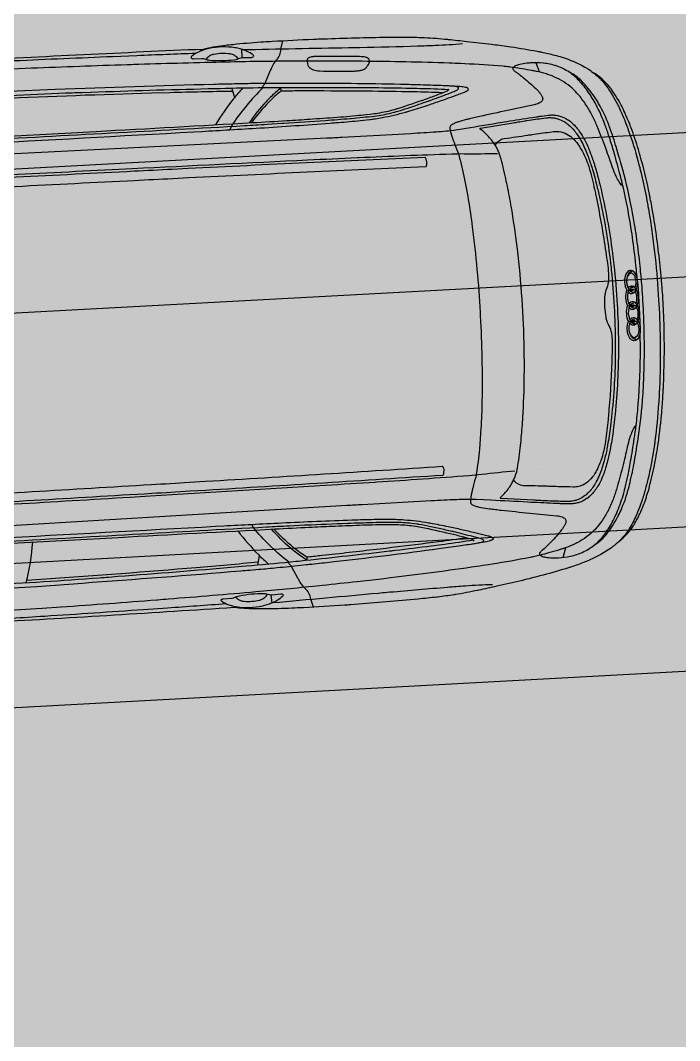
# Model space of a CAD drawing. Header units: millimetres. Extents: x 2622 to 2811, y 687 to 801.
# Drawn here: x 2667.446 to 2668.589, y 752.724 to 754.493 of the extents above; entities that cross this region are included whole.
import ezdxf

# ---------------------------------------------------------------- set-up
doc = ezdxf.new("R2010")
doc.units = ezdxf.units.MM
for name, color, linetype in [('automobile', 251, 'Continuous'), ('Quote', 252, 'Continuous'), ('Verde', 84, 'Continuous')]:
    doc.layers.add(name, color=color, linetype=linetype)
pattern_1 = [(0, (1295.01577, 297.66502), (0.0396875, 0.079375), [0, -0.079375])]

msp = doc.modelspace()

# ---------------------------------------------------------------- hatches: boundary and pattern name
at = {"layer": 'Verde'}
h = msp.add_hatch(dxfattribs=at)
h.set_pattern_fill('DOTS', color=256, scale=0.05, style=0)
h.set_pattern_definition(pattern_1)
h.paths.add_polyline_path([(2656.8528, 756.7765, -1), (2658.3051, 756.7765, -1)], flags=16)
h.paths.add_polyline_path([(2655.9701, 760.0463, -1), (2657.4224, 760.0463, -1)], flags=16)
h.paths.add_polyline_path([(2658.428, 756.4017, -1), (2659.8803, 756.4017, -1)], flags=16)
h.paths.add_polyline_path([(2658.9701, 752.7161, -1), (2658.7201, 752.7161, -1)], flags=16)
h.paths.add_polyline_path([(2656.7558, 761.5113), (2656.7758, 762.9548), (2658.6865, 763.0368), (2658.6729, 761.5342)], flags=16)
h.paths.add_polyline_path([(2648.2697, 763.5066, -1), (2649.7221, 763.5066, -1)], flags=16)
h.paths.add_polyline_path([(2661.1981, 756.1648, -1), (2662.6504, 756.1648, -1)], flags=16)
h.paths.add_polyline_path([(2645.2156, 762.8484, -1), (2646.6679, 762.8484, -1)], flags=16)
h.paths.add_polyline_path([(2666.8084, 756.1168, -1), (2665.3561, 756.1168, -1)], flags=16)
h.paths.add_polyline_path([(2668.5196, 756.0849, -1), (2667.0672, 756.0849, -1)], flags=16)
h.paths.add_polyline_path([(2659.2398, 753.4688), (2659.7778, 753.4688), (2659.7778, 753.7977), (2659.2398, 753.7977)], flags=24)
h.paths.add_polyline_path([(2657.0631, 761.9829), (2658.3775, 761.9829), (2658.3775, 762.6104), (2657.0631, 762.6104)], flags=8)
h.paths.add_polyline_path([(2645.1457, 760.0838), (2648.8816, 760.0838), (2648.8816, 760.5092), (2645.1457, 760.5092)], flags=24)
edge = h.paths.add_edge_path()
edge.add_arc((2655.3389, 763.2175), 0.7262, 0, 360)
edge = h.paths.add_edge_path()
edge.add_line((2652.9411, 759.9926), (2652.9411, 760.439))
edge.add_arc((2653.6321, 760.2158), 0.7262, 162.0983, 197.9017)
edge = h.paths.add_edge_path()
edge.add_line((2652.9411, 760.9907), (2652.9411, 762.1733))
edge.add_arc((2653.3627, 761.582), 0.7262, 125.4843, 234.5157)
edge = h.paths.add_edge_path()
edge.add_line((2653.1411, 762.2736), (2653.1411, 760.8905))
edge.add_arc((2653.3627, 761.582), 0.7262, 252.2383, 264.6596)
edge.add_arc((2653.6321, 760.2158), 0.7262, 117.657, 132.5446)
edge.add_line((2653.1411, 760.7508), (2653.1411, 759.6808))
edge.add_arc((2653.6321, 760.2158), 0.7262, 227.4554, 277.631)
edge.add_arc((2654.2121, 758.9543), 0.7262, 131.7452, 281.8496)
edge.add_arc((2654.9007, 757.7576), 0.7262, 137.9906, 311.1708)
edge.add_arc((2656.0975, 757.1075), 0.7262, 171.8021, 491.1708)
edge.add_arc((2654.9007, 757.7576), 0.7262, 351.8021, 461.8496)
edge.add_arc((2654.2121, 758.9543), 0.7262, 317.9906, 457.631)
edge.add_arc((2653.6321, 760.2158), 0.7262, 311.7452, 444.6596)
edge.add_arc((2653.3627, 761.582), 0.7262, 297.657, 467.7617)
h.paths.add_polyline_path([(2670.3991, 753.604), (2670.385, 753.3544), (2652.9411, 754.3402), (2652.9411, 754.5906)])
h.paths.add_polyline_path([(2655.3668, 755.7315), (2655.3668, 755.2512), (2654.9012, 755.2512), (2654.9012, 755.7315)])
h.paths.add_polyline_path([(2650.4411, 753.9961), (2650.4411, 756.6348), (2644.8148, 756.6348), (2645.1166, 751.0645), (2652.4095, 751.9524), (2654.0325, 752.2116), (2659.2011, 752.0885), (2663.2887, 752.4233), (2665.8401, 752.3935), (2670.441, 752.3673), (2670.4275, 752.8508), (2670.4774, 752.8521), (2670.4895, 754.6835), (2670.402, 754.6829), (2670.3824, 757.4302), (2666.929, 757.5151), (2661.3707, 757.601), (2661.3788, 758.7837), (2660.6997, 758.7884), (2660.7401, 764.7082), (2667.2279, 764.6639), (2667.1897, 759.0731), (2670.359, 759.0241), (2670.3592, 761.3795), (2670.4467, 761.3795), (2670.4366, 761.9587), (2670.3491, 761.9606), (2670.4287, 765.6196), (2669.6201, 765.5823), (2669.6184, 765.5404), (2669.4186, 765.5484), (2669.4196, 765.5731), (2660.4661, 765.147), (2657.3695, 765.0085), (2650.7649, 764.7194), (2644.3913, 764.4501), (2644.4761, 762.8848), (2653.0161, 762.8848), (2653.0161, 762.4598), (2653.1411, 762.4598), (2653.1411, 757.0598), (2653.0161, 757.0598), (2653.0161, 756.6348), (2652.9411, 756.6348), (2652.9411, 753.9961)])
h.paths.add_polyline_path([(2669.9501, 754.6583), (2669.9501, 754.178), (2669.4846, 754.178), (2669.4846, 754.6583)])
h.paths.add_polyline_path([(2669.4846, 754.1848), (2669.4846, 754.4352), (2652.9411, 755.3702), (2652.9411, 755.1198)])
h.paths.add_polyline_path([(2669.9501, 754.4089), (2669.9501, 754.178), (2669.6047, 754.178), (2670.4008, 754.133), (2670.4149, 754.3826)])
h = msp.add_hatch(dxfattribs=at)
h.set_pattern_fill('DOTS', color=256, scale=0.05, style=0)
h.set_pattern_definition(pattern_1)
h.paths.add_polyline_path([(2652.9411, 754.5906), (2652.9411, 754.3402), (2662.3729, 753.8072, -0.562006), (2662.4752, 753.8014), (2669.9123, 753.3811), (2669.92, 753.631)])
h.paths.add_polyline_path([(2662.534, 753.6573), (2662.9602, 753.6573), (2662.9602, 753.887), (2662.534, 753.887)], flags=25)
h.paths.add_polyline_path([(2651.5435, 755.985), (2650.4411, 755.9202), (2650.4411, 753.9961), (2652.9411, 753.9961), (2652.9411, 756.0669), (2652.9407, 756.0669), (2652.9411, 756.0877), (2652.9411, 756.6348), (2650.4411, 756.6348), (2650.4411, 755.9954), (2651.5391, 756.0598)])
h.paths.add_polyline_path([(2669.9368, 754.178), (2669.6047, 754.178), (2669.9363, 754.1593)])
h.paths.add_polyline_path([(2669.4846, 754.1848), (2669.4846, 754.4352), (2652.9411, 755.3702), (2652.9411, 755.1198)])

# ---------------------------------------------------------------- linework, layer by layer
at = {"layer": 'automobile'}
for p, q in [((2667.8289, 754.4433), (2667.8293, 754.4288)), ((2668.3392, 754.42), (2668.3459, 754.4037)), ((2667.8119, 754.3755), (2667.8167, 754.3595)), ((2668.497, 754.0257), (2668.5136, 754.0267)), ((2668.4985, 753.9985), (2668.5151, 753.9994)), ((2668.5, 753.9712), (2668.5166, 753.9721)), ((2668.3865, 753.5619), (2668.3913, 753.5789)), ((2667.8574, 753.5484), (2667.8604, 753.5648)), ((2667.8818, 753.4828), (2667.8805, 753.4973))]:
    msp.add_line(p, q, dxfattribs=at)
for points in [[(2667.3434, 754.3664, 0.000048), (2667.2664, 754.362)], [(2667.3471, 754.4235, -0.003251), (2667.763, 754.4438, -0.027772), (2667.7971, 754.4499), (2667.8009, 754.4504, -0.004315), (2667.8142, 754.4519, -0.009891), (2667.8623, 754.456), (2667.8673, 754.4563, -0.002219), (2667.8825, 754.4573, -0.002775), (2667.9533, 754.4609, -0.002199), (2667.9646, 754.4613), (2667.9709, 754.4615, -0.005597), (2668.0818, 754.4643, -0.005916), (2668.1142, 754.4644), (2668.1157, 754.4644, -0.006543), (2668.1436, 754.4638, -0.003153), (2668.1463, 754.4636, -0.01382), (2668.186, 754.4606), (2668.1874, 754.4605, -0.000418), (2668.2196, 754.4571, -0.004713), (2668.2626, 754.4521), (2668.265, 754.4518, -0.006057), (2668.2958, 754.4476, -0.00802), (2668.3417, 754.44, -0.004631), (2668.348, 754.4388), (2668.3489, 754.4386, -0.015164), (2668.3718, 754.4332, -0.009436), (2668.3843, 754.4297), (2668.3851, 754.4294, -0.054922), (2668.4243, 754.4125, -0.014098), (2668.4295, 754.4094), (2668.4306, 754.4086, -0.050609), (2668.4503, 754.3929, -0.009861), (2668.4519, 754.3913), (2668.452, 754.3912, -0.034524), (2668.4618, 754.3792), (2668.464, 754.3762, -0.018392), (2668.4718, 754.3643, -0.019621), (2668.4806, 754.3483), (2668.4814, 754.3468, -0.006747), (2668.4844, 754.3405, -0.014368), (2668.4933, 754.3201), (2668.4937, 754.319, -0.009669), (2668.5002, 754.3019, -0.020937), (2668.5162, 754.2503), (2668.5181, 754.2432, -0.004527), (2668.5198, 754.2364, -0.015476), (2668.5333, 754.173), (2668.5337, 754.1706, -0.004664), (2668.5364, 754.1548, -0.02629), (2668.5522, 754.0089), (2668.553, 753.9939, -0.02629), (2668.5534, 753.8472, -0.004664), (2668.5524, 753.8313), (2668.5522, 753.8288, -0.015476), (2668.5458, 753.7642, -0.004527), (2668.5448, 753.7573), (2668.5437, 753.7501, -0.020937), (2668.5335, 753.697, -0.009669), (2668.5289, 753.6793), (2668.5286, 753.6782, -0.014368), (2668.522, 753.6569, -0.006747), (2668.5197, 753.6504), (2668.5191, 753.6487, -0.019621), (2668.5121, 753.6319, -0.018392), (2668.5056, 753.6192), (2668.5038, 753.616, -0.034524), (2668.4954, 753.603), (2668.4953, 753.6029, -0.009861), (2668.4939, 753.6011, -0.050609), (2668.4761, 753.5833), (2668.475, 753.5825, -0.014098), (2668.4702, 753.5788, -0.054922), (2668.4331, 753.5577), (2668.4323, 753.5573, -0.009436), (2668.4203, 753.5524, -0.015164), (2668.3981, 753.5446), (2668.3972, 753.5443, -0.004631), (2668.3911, 753.5424, -0.00802), (2668.3463, 753.5298, -0.006057), (2668.3161, 753.5222), (2668.3138, 753.5216, -0.004713), (2668.2716, 753.512, -0.000418), (2668.24, 753.5051), (2668.2386, 753.5048, -0.01382), (2668.1994, 753.4974, -0.003153), (2668.1968, 753.497, -0.006543), (2668.1691, 753.4933), (2668.1677, 753.4932, -0.005916), (2668.1354, 753.4897, -0.005597), (2668.0249, 753.4803), (2668.0187, 753.4798, -0.002199), (2668.0074, 753.479, -0.002775), (2667.9366, 753.4748, -0.002219), (2667.9214, 753.4741), (2667.9164, 753.4738, -0.009891), (2667.868, 753.4726, -0.004315), (2667.8547, 753.4727), (2667.8508, 753.4727, -0.027772), (2667.8163, 753.4751, -0.003251), (2667.4007, 753.4496, -0.41412)], [(2667.768, 754.4258, -0.128656), (2667.7727, 754.4315, -0.074928), (2667.778, 754.4342), (2667.7786, 754.4344, -0.033595), (2667.7811, 754.435, -0.082493), (2667.8084, 754.4358, -0.091508), (2667.8166, 754.4331), (2667.8171, 754.4328, -0.165945), (2667.8225, 754.4268), (2667.8263, 754.4281, -0.077034), (2667.8308, 754.4289), (2667.8462, 754.4293, 0.052715), (2667.8476, 754.4295, 0.220499), (2667.8499, 754.4312, 0.264829), (2667.8498, 754.4325, 0.098627), (2667.8484, 754.434, 0.085251), (2667.8284, 754.4435), (2667.8264, 754.444, 0.026826), (2667.8174, 754.446, 0.094576), (2667.7728, 754.4448, 0.040749), (2667.7594, 754.4408), (2667.7584, 754.4404, 0.050939), (2667.7475, 754.4347), (2667.7458, 754.4336, 0.027989), (2667.7443, 754.4325, 0.041607), (2667.7419, 754.4301, 0.423561), (2667.7421, 754.428, 0.14772), (2667.7445, 754.427, 0.02926), (2667.7456, 754.4269), (2667.76, 754.4273, -0.085716), (2667.7665, 754.4263, 0.005048), (2667.768, 754.4258)], [(2667.8999, 754.4582), (2667.8967, 754.4438, 0.034737), (2667.8966, 754.4431, -0.022917), (2667.896, 754.4386, -0.094077), (2667.8921, 754.4284, -0.06124), (2667.888, 754.4232), (2667.8872, 754.4224, 0.054997), (2667.8865, 754.4215, 0.03443), (2667.8815, 754.4124, 0.011015), (2667.8788, 754.4063), (2667.8695, 754.3838, -0.110913), (2667.8688, 754.3829, 0.142732), (2667.8656, 754.3777, 0.080563), (2667.8656, 754.3773), (2667.8657, 754.3761, -0.216991), (2667.8655, 754.3758, 0.052003), (2667.8141, 754.3142), (2667.8117, 754.3097), (2667.8089, 754.3038)], [(2667.8305, 754.4428, 0.000042), (2668.0144, 754.4463, 0.000342), (2668.0292, 754.4465), (2668.0342, 754.4466, 0.002739), (2668.134, 754.4492, 0.0015), (2668.1649, 754.4502), (2668.1655, 754.4503, 0.011544), (2668.2123, 754.4531)], [(2667.7497, 754.4361, 0.001073), (2667.6476, 754.4322), (2667.6061, 754.4304, 0.001), (2667.4347, 754.4231, 0.000578), (2667.3206, 754.4178)], [(2668.3004, 754.4117, 0.00572), (2668.2906, 754.4129), (2668.29, 754.413, 0.005942), (2668.2823, 754.4138, 0.010746), (2668.2159, 754.4182), (2668.2094, 754.4185, 0.00238), (2668.189, 754.4193, 0.006696), (2668.0382, 754.4225), (2668.0223, 754.4227, 0.002066), (2667.9798, 754.4228, 0.001572), (2667.9193, 754.4227), (2667.9088, 754.4226, 0.004097), (2667.8034, 754.4211, 0.002102), (2667.6511, 754.417, 0.000074), (2667.6329, 754.4164), (2667.6308, 754.4163, 0.002407), (2667.4647, 754.4103), (2667.4316, 754.409, 0.003667), (2667.3563, 754.4053, 0.001059), (2667.2498, 754.3992, 0.001674), (2667.1495, 754.3928), (2667.0589, 754.3868, 0.00038), (2666.9382, 754.3786)], [(2667.768, 754.4258, 0.005298), (2667.7696, 754.4253, 0.048516), (2667.7741, 754.4245, 0.050735), (2667.8165, 754.4253, 0.052924), (2667.8214, 754.4264), (2667.8225, 754.4268)], [(2668.515, 754.0465, 0.001298), (2668.5144, 754.0532, 0.003431), (2668.5129, 754.0684), (2668.5121, 754.0754, 0.020488), (2668.498, 754.1699, 0.00204), (2668.497, 754.1753), (2668.4967, 754.1764, 0.009275), (2668.4892, 754.2108), (2668.4889, 754.2122, 0.007046), (2668.4859, 754.2239, 0.002725), (2668.4752, 754.2629), (2668.4751, 754.2632, 0.001505), (2668.4748, 754.2644, 0.008192), (2668.4669, 754.2905, 0.001656), (2668.4665, 754.2916), (2668.4663, 754.2921, 0.008095), (2668.4597, 754.3112, 0.007354), (2668.457, 754.3183), (2668.4559, 754.3209, 0.030423), (2668.442, 754.3504, 0.01667), (2668.4354, 754.3614), (2668.4345, 754.3629, 0.035876), (2668.4185, 754.3843, 0.021795), (2668.4109, 754.3925), (2668.4096, 754.3936, 0.074994), (2668.3892, 754.4083), (2668.3874, 754.4092, 0.035709), (2668.3761, 754.414, 0.029135), (2668.3636, 754.4175, 0.026033), (2668.3526, 754.4192), (2668.3518, 754.4193, 0.041987), (2668.3315, 754.4198, 0.018718), (2668.3235, 754.4191), (2668.3203, 754.4186, 0.040597), (2668.3088, 754.4161, 0.01295), (2668.3063, 754.4153), (2668.3057, 754.4151, 0.11979), (2668.2998, 754.4111, 0.331449), (2668.2995, 754.4086, 0.082404), (2668.3013, 754.4064), (2668.3018, 754.406, 0.026981), (2668.304, 754.4043, -0.023975), (2668.32, 754.3922), (2668.3243, 754.3886, -0.030767), (2668.3436, 754.3704, -0.019734), (2668.3469, 754.3666), (2668.347, 754.3665, -0.039796), (2668.3499, 754.3621, -0.063017), (2668.3508, 754.3599), (2668.3509, 754.3598, -0.0971), (2668.3511, 754.3565, -0.135787), (2668.35, 754.3539, -0.116859), (2668.3452, 754.35), (2668.3447, 754.3498, -0.058275), (2668.3362, 754.347), (2668.2901, 754.3372, 0.002349), (2668.242, 754.3268, 0.002068), (2668.2369, 754.3257), (2668.2342, 754.325, 0.002799), (2668.2244, 754.3227, 0.000534), (2668.219, 754.3214), (2668.2186, 754.3213, 0.020842), (2668.2039, 754.3171), (2668.2031, 754.3168, 0.020438), (2668.1998, 754.3156, 0.026127), (2668.1942, 754.3128, 0.067791), (2668.1921, 754.3113), (2668.192, 754.3112, 0.098148), (2668.1908, 754.3093), (2668.1907, 754.3092, 0.091195), (2668.1903, 754.3074, 0.083028), (2668.1913, 754.2998, 0.00084), (2668.1916, 754.2988), (2668.1917, 754.2985, 0.014729), (2668.197, 754.2831), (2668.197, 754.2831, 0.001051), (2668.199, 754.2778, 0.007643), (2668.2058, 754.2606, -0.289318), (2668.2056, 754.2597, -0.018378), (2668.2156, 754.2177, -0.004855), (2668.2201, 754.194), (2668.2211, 754.1886, -0.012512), (2668.2284, 754.141), (2668.2291, 754.1352, -0.018148), (2668.2427, 753.9876), (2668.243, 753.9812, -0.018148), (2668.2458, 753.833), (2668.2457, 753.8271, -0.012512), (2668.2436, 753.779), (2668.2432, 753.7736, -0.004855), (2668.2414, 753.7495, -0.018378), (2668.236, 753.7066, -0.289318), (2668.2363, 753.7057, 0.007643), (2668.2314, 753.6879, 0.001051), (2668.23, 753.6825), (2668.23, 753.6825, 0.014729), (2668.2265, 753.6665), (2668.2265, 753.6663, 0.00084), (2668.2263, 753.6652, 0.083028), (2668.2261, 753.6575, 0.091195), (2668.2267, 753.6558), (2668.2267, 753.6557, 0.098148), (2668.2282, 753.654), (2668.2283, 753.6539, 0.067791), (2668.2305, 753.6526, 0.026127), (2668.2364, 753.6505, 0.020438), (2668.2398, 753.6496), (2668.2406, 753.6494, 0.020842), (2668.2557, 753.6468), (2668.2561, 753.6468, 0.000534), (2668.2616, 753.6461, 0.002799), (2668.2716, 753.6448), (2668.2743, 753.6445, 0.002068), (2668.2796, 753.6439, 0.002349), (2668.3286, 753.6389), (2668.3755, 753.6342, -0.058275), (2668.3842, 753.6323), (2668.3847, 753.6322, -0.116859), (2668.3899, 753.6288, -0.135787), (2668.3913, 753.6264, -0.0971), (2668.3914, 753.6231), (2668.3914, 753.623, -0.063017), (2668.3907, 753.6207, -0.039796), (2668.3883, 753.616), (2668.3882, 753.6159, -0.019734), (2668.3853, 753.6117, -0.030767), (2668.3681, 753.5915), (2668.3643, 753.5875, -0.023975), (2668.3497, 753.5737, 0.026981), (2668.3477, 753.5718), (2668.3472, 753.5713, 0.082404), (2668.3457, 753.569, 0.331449), (2668.3462, 753.5665, 0.11979), (2668.3526, 753.5632), (2668.3532, 753.5631, 0.01295), (2668.3558, 753.5625, 0.040597), (2668.3675, 753.5613), (2668.3707, 753.5612, 0.018718), (2668.3787, 753.5613, 0.041987), (2668.3989, 753.564), (2668.3997, 753.5642, 0.026033), (2668.4104, 753.5672, 0.029135), (2668.4224, 753.572, 0.035709), (2668.4331, 753.578), (2668.4348, 753.5791, 0.074994), (2668.4535, 753.5959), (2668.4546, 753.5972, 0.021795), (2668.4614, 753.6062, 0.035876), (2668.4749, 753.6292), (2668.4756, 753.6308, 0.01667), (2668.481, 753.6425, 0.030423), (2668.4916, 753.6733), (2668.4923, 753.676, 0.007354), (2668.4942, 753.6833, 0.008095), (2668.4987, 753.703), (2668.4989, 753.7036, 0.001656), (2668.4991, 753.7047, 0.008192), (2668.5041, 753.7315, 0.001505), (2668.5043, 753.7327), (2668.5044, 753.733, 0.002725), (2668.5107, 753.773, 0.007046), (2668.5124, 753.785), (2668.5126, 753.7864, 0.009275), (2668.5163, 753.8213), (2668.5164, 753.8225, 0.00204), (2668.5168, 753.828, 0.020488), (2668.5205, 753.9235), (2668.5205, 753.9305, 0.003431), (2668.5203, 753.9458, 0.001298), (2668.5202, 753.9525)], [(2668.4901, 754.2072, -0.084069), (2668.4883, 754.2076, -0.14527), (2668.4873, 754.2084), (2668.4855, 754.211, -0.021629), (2668.4798, 754.2204, -0.035823), (2668.4751, 754.2304, -0.009697), (2668.4697, 754.2457, 0.006523), (2668.4637, 754.2625), (2668.4621, 754.2669, 0.008213), (2668.4479, 754.304), (2668.4451, 754.3109, 0.02379), (2668.4366, 754.3295, 0.011647), (2668.4311, 754.3393, 0.019105), (2668.425, 754.349), (2668.4241, 754.3503, 0.03561), (2668.4105, 754.3674, 0.033879), (2668.3992, 754.3782), (2668.3987, 754.3786, 0.079534), (2668.3675, 754.397), (2668.3658, 754.3976, 0.017254), (2668.3575, 754.4005, 0.026835), (2668.3402, 754.405), (2668.3388, 754.4053, 0.005166), (2668.3327, 754.4064, 0.001916), (2668.3153, 754.4095, 0.008733), (2668.3004, 754.4117)], [(2667.37, 754.2857, 0.000365), (2667.8339, 754.3109, 0.002131), (2667.8733, 754.3133), (2667.8997, 754.315, 0.000136), (2667.9021, 754.3151, 0.001815), (2667.9743, 754.32, 0.002801), (2668.0174, 754.3233), (2668.019, 754.3235, 0.009465), (2668.0593, 754.3276, 0.017816), (2668.0744, 754.3299), (2668.0768, 754.3304, 0.015228), (2668.0939, 754.3343), (2668.0949, 754.3345, 0.007594), (2668.0974, 754.3352, 0.010491), (2668.1172, 754.3414), (2668.1311, 754.3461, 0.003445), (2668.1527, 754.3536), (2668.1534, 754.3538, 0.001626), (2668.1546, 754.3542, 0.003891), (2668.1872, 754.3663, 0.003028), (2668.193, 754.3685), (2668.1935, 754.3687, 0.010906), (2668.2013, 754.3719, 0.044584), (2668.2032, 754.373), (2668.2034, 754.3731, 0.039314), (2668.2041, 754.3737, 0.004902), (2668.2047, 754.3742), (2668.2048, 754.3743, 0.367391), (2668.205, 754.377, 0.163402), (2668.2041, 754.3777, 0.048531), (2668.1972, 754.3792, 0.016075), (2668.1956, 754.3793)], [(2668.4411, 753.5836, 0.057938), (2668.4595, 753.5993), (2668.4598, 753.5997, 0.022213), (2668.4623, 753.6026, 0.045964), (2668.4811, 753.632), (2668.4813, 753.6325, 0.01514), (2668.487, 753.6442, 0.042096), (2668.5003, 753.6829), (2668.5004, 753.6831, 0.00082), (2668.5014, 753.6872), (2668.5015, 753.6876, 0.016021), (2668.5093, 753.7236), (2668.5095, 753.7249, 0.003713), (2668.5124, 753.7412, 0.000017), (2668.5139, 753.7505), (2668.5146, 753.7547, 0.020155), (2668.5234, 753.8244), (2668.5241, 753.8323, 0.008817), (2668.5259, 753.8594, 0.008495), (2668.5273, 753.9023), (2668.5274, 753.9097, 0.006657), (2668.5275, 753.9326, 0.004153), (2668.5268, 753.9687, 0.006908), (2668.5258, 753.9924), (2668.525, 754.0075, 0.006908), (2668.5234, 754.0312, 0.004153), (2668.5201, 754.0671, 0.006657), (2668.5175, 754.0898), (2668.5166, 754.0972, 0.008495), (2668.5105, 754.1397, 0.008817), (2668.5057, 754.1664), (2668.5042, 754.1742, 0.020155), (2668.4878, 754.2425), (2668.4866, 754.2466, 0.000017), (2668.484, 754.2557, 0.003713), (2668.4794, 754.2716), (2668.479, 754.2728, 0.016021), (2668.4674, 754.3078), (2668.4672, 754.3082, 0.00082), (2668.4657, 754.3121), (2668.4657, 754.3123, 0.042096), (2668.4482, 754.3493, 0.01514), (2668.4413, 754.3603), (2668.441, 754.3608, 0.045964), (2668.4191, 754.388, 0.022213), (2668.4163, 754.3906), (2668.416, 754.3909, 0.057938), (2668.3959, 754.4045)], [(2668.4831, 753.5895, 0.087711), (2668.5093, 753.6184, 0.016481), (2668.5129, 753.6245), (2668.514, 753.6264, 0.008201), (2668.5177, 753.6336, 0.007574), (2668.5197, 753.6377, 0.030341), (2668.5304, 753.665, 0.000998), (2668.5314, 753.6681), (2668.5319, 753.6697, 0.011879), (2668.5366, 753.6857), (2668.5371, 753.6877, 0.002966), (2668.5383, 753.6921, 0.01771), (2668.5468, 753.7311), (2668.5472, 753.7335, 0.006348), (2668.5502, 753.7512, 0.016537), (2668.5573, 753.8099, 0.000524), (2668.5579, 753.8172), (2668.5579, 753.8176, 0.004046), (2668.559, 753.8315, 0.004569), (2668.5603, 753.853), (2668.5604, 753.8551, 0.001253), (2668.5606, 753.86, 0.016619), (2668.5618, 753.9533), (2668.5615, 753.968, 0.00604), (2668.5608, 753.9867, 0.004954), (2668.5592, 754.017, 0.00604), (2668.5577, 754.0356), (2668.5564, 754.0502, 0.016619), (2668.5451, 754.1429, 0.001253), (2668.5443, 754.1478), (2668.5439, 754.1498, 0.004569), (2668.5403, 754.1711, 0.004046), (2668.5377, 754.1847), (2668.5376, 754.1851, 0.000524), (2668.5362, 754.1923, 0.016537), (2668.5227, 754.2498, 0.006348), (2668.5178, 754.2671), (2668.5171, 754.2695, 0.01771), (2668.5044, 754.3073, 0.002966), (2668.5028, 754.3116), (2668.502, 754.3135, 0.011879), (2668.4956, 754.3289), (2668.495, 754.3304, 0.000998), (2668.4936, 754.3334, 0.030341), (2668.48, 754.3594, 0.007574), (2668.4776, 754.3632, 0.008201), (2668.473, 754.37), (2668.4718, 754.3718, 0.016481), (2668.4676, 754.3774, 0.087711), (2668.4383, 754.4033)], [(2668.188, 754.3731, 0.007155), (2668.138, 754.375), (2668.133, 754.3751, 0.001691), (2668.1141, 754.3755, 0.001679), (2668.0516, 754.3764), (2668.0479, 754.3764, 0.000772), (2668.0413, 754.3765, 0.003359), (2667.895, 754.3765, 0.000704), (2667.878, 754.3764), (2667.8682, 754.3763, 0.003771), (2667.7915, 754.375), (2667.7711, 754.3745, 0.002641), (2667.5682, 754.3685), (2667.5529, 754.368, 0.000586), (2667.5358, 754.3674, 0.003946), (2667.3423, 754.3586, 0.000498), (2667.2935, 754.356), (2667.1778, 754.3496, 0.00388), (2667.0659, 754.3426), (2666.9061, 754.3313)], [(2667.3699, 754.2895), (2667.5771, 754.3009, 0.00065), (2667.8481, 754.3162, 0.000285), (2667.9076, 754.3196, 0.002907), (2667.9474, 754.3222), (2667.9528, 754.3226, 0.001171), (2668.0005, 754.326, 0.004227), (2668.0221, 754.3279), (2668.028, 754.3284, 0.004312), (2668.0449, 754.3301), (2668.0521, 754.3309, 0.013016), (2668.0654, 754.3327, 0.026534), (2668.0943, 754.339), (2668.0945, 754.3391, 0.011449), (2668.0996, 754.3406, 0.006882), (2668.1495, 754.3575), (2668.1544, 754.3592, 0.004097), (2668.1643, 754.3628, 0.007231), (2668.1853, 754.371, 0.032051), (2668.1863, 754.3715), (2668.1863, 754.3715, 0.233157), (2668.1886, 754.3749)], [(2667.8089, 754.3038, 0.000769), (2667.8611, 754.3069, 0.003577), (2667.9824, 754.3153), (2667.9829, 754.3153, 0.000027), (2667.9927, 754.3161, 0.003552), (2668.0304, 754.3192, 0.009916), (2668.0507, 754.3215), (2668.0511, 754.3215, 0.002943), (2668.0582, 754.3225, 0.009853), (2668.0699, 754.3244), (2668.0732, 754.325, 0.025369), (2668.1136, 754.3345), (2668.1137, 754.3346, 0.000021), (2668.1171, 754.3356, 0.008627), (2668.1471, 754.3448), (2668.1525, 754.3466, 0.003472), (2668.1638, 754.3504, 0.003627), (2668.1865, 754.3584), (2668.1896, 754.3595, 0.001375), (2668.2073, 754.3659), (2668.2141, 754.3684, 0.040638), (2668.2188, 754.3706), (2668.2194, 754.3709, 0.056658), (2668.2216, 754.3725, 0.037523), (2668.2218, 754.3727, 0.164307), (2668.2223, 754.3742, 0.247104), (2668.2216, 754.3756, 0.073089), (2668.2195, 754.3767), (2668.2195, 754.3768, 0.031398), (2668.2176, 754.3773, 0.039043), (2668.2076, 754.3786), (2668.2067, 754.3787, 0.000777), (2668.1902, 754.3796, 0.003856), (2668.1828, 754.38), (2668.1787, 754.3801, 0.001532), (2668.1656, 754.3806, 0.001333), (2668.1307, 754.3817, 0.000872), (2668.1157, 754.3821), (2668.1152, 754.3821, 0.005865), (2667.9439, 754.3842), (2667.9353, 754.3842, 0.001448), (2667.9005, 754.3841, 0.000132), (2667.8952, 754.3841), (2667.8652, 754.3839, 0.002035), (2667.8443, 754.3837, 0.002471), (2667.8127, 754.3831), (2667.7967, 754.3828, 0.001145), (2667.781, 754.3824, 0.002344), (2667.506, 754.3733), (2667.4266, 754.3703, 0.004857)], [(2667.8975, 754.3708, 0.034924), (2667.8973, 754.3758, 0.585563), (2667.897, 754.3759, 0.028076), (2667.8791, 754.3602), (2667.8771, 754.3582, 0.009489), (2667.8715, 754.3524, 0.038816), (2667.8422, 754.3158)], [(2667.8134, 754.3703, 0.003262), (2667.7049, 754.368), (2667.6726, 754.3671, 0.004355), (2667.4107, 754.3575)], [(2668.1773, 754.3678, 0.007975), (2668.1275, 754.3695, 0.00031), (2668.1084, 754.3698), (2668.1072, 754.3698, 0.002466), (2668.0257, 754.3707), (2668.0192, 754.3708, 0.002022), (2667.9242, 754.371, 0.001435), (2667.9119, 754.3709), (2667.9087, 754.3709, 0.000603), (2667.8975, 754.3708, 0.000667), (2667.8948, 754.3686, 0.017944), (2667.8844, 754.3595, 0.012257), (2667.8761, 754.3515, 0.035569), (2667.8464, 754.3161)], [(2667.2971, 754.2556), (2667.9766, 754.2895, 0.001274), (2668.0028, 754.2909), (2668.1227, 754.2975, 0.003786), (2668.1669, 754.3003, 0.002894), (2668.1837, 754.3016, 0.019731), (2668.2005, 754.3036), (2668.2257, 754.3077, 0.001137), (2668.2888, 754.3181, -0.003739), (2668.3327, 754.325), (2668.3399, 754.3261, -0.002087), (2668.3463, 754.3271, -0.003833), (2668.3607, 754.329, -0.038218), (2668.3679, 754.3294), (2668.3688, 754.3294, -0.042323), (2668.376, 754.3285, -0.000544), (2668.3773, 754.3283), (2668.3775, 754.3283, -0.077698), (2668.3912, 754.3232), (2668.392, 754.3228, -0.03891), (2668.3986, 754.3184, -0.068208), (2668.4125, 754.3041), (2668.413, 754.3034, -0.030082), (2668.4214, 754.2905, -0.03155), (2668.4308, 754.2711), (2668.4321, 754.2679, -0.006653), (2668.4342, 754.2626, -0.016083), (2668.4409, 754.2429), (2668.4411, 754.2424, -0.001372), (2668.4422, 754.2388, -0.014498), (2668.4502, 754.2091), (2668.4502, 754.209, -0.000163), (2668.4512, 754.2047, -0.026487), (2668.4721, 754.0901), (2668.4723, 754.0885, -0.004552), (2668.4746, 754.0692, -0.013599), (2668.4803, 754.0005), (2668.4806, 753.9944, -0.013599), (2668.4825, 753.9256, -0.004552), (2668.4824, 753.906), (2668.4823, 753.9045, -0.026487), (2668.4741, 753.7883, -0.000163), (2668.4736, 753.7839), (2668.4736, 753.7838, -0.014498), (2668.4689, 753.7534, -0.001372), (2668.4682, 753.7497), (2668.4681, 753.7492, -0.016083), (2668.4635, 753.7288, -0.006653), (2668.462, 753.7233), (2668.4611, 753.72, -0.03155), (2668.4539, 753.6997, -0.030082), (2668.4469, 753.6859), (2668.4465, 753.6852, -0.068208), (2668.4343, 753.6695, -0.03891), (2668.4282, 753.6644), (2668.4274, 753.6639, -0.077698), (2668.4144, 753.6574), (2668.4142, 753.6573, -0.000544), (2668.413, 753.6569, -0.042323), (2668.4058, 753.6553), (2668.405, 753.6552, -0.038218), (2668.3978, 753.6548, -0.003833), (2668.3833, 753.6551, -0.002087), (2668.3769, 753.6554), (2668.3696, 753.6557, -0.003739), (2668.3251, 753.6578, 0.001137), (2668.2613, 753.6612), (2668.2358, 753.6624, 0.019731), (2668.2189, 753.6626, 0.002894), (2668.202, 753.6621, 0.003786), (2668.1578, 753.66), (2668.0379, 753.6534, 0.001274), (2668.0117, 753.6519), (2667.3325, 753.611, 0.013131)], [(2666.8039, 754.3117, -0.000419), (2666.8042, 754.3117, -0.145444), (2666.8078, 754.3119, 0.011938), (2666.8324, 754.3062), (2666.838, 754.305, 0.007872), (2666.8486, 754.303, 0.01001), (2666.8674, 754.3001), (2666.8752, 754.2991, 0.000409), (2666.8787, 754.2986, 0.003875), (2666.9249, 754.2929, 0.001146), (2666.9307, 754.2923), (2666.9356, 754.2917, 0.009465), (2667.0743, 754.279), (2667.0756, 754.2789, 0.000477), (2667.0937, 754.2776, 0.018781), (2667.2063, 754.2739), (2667.2072, 754.2739, 0.004479), (2667.2456, 754.2744, 0.008146), (2667.3631, 754.279, 0.000207), (2667.7463, 754.3002), (2667.7603, 754.301, 0.000716), (2667.8089, 754.3038, 0.000716)], [(2668.2688, 754.2769, -0.164737), (2668.2795, 754.2873, -0.080937), (2668.2841, 754.2887, 0.00654), (2668.3256, 754.2944, -0.002099), (2668.3328, 754.2955, -0.002236), (2668.3635, 754.2998), (2668.3699, 754.3006, -0.02064), (2668.3724, 754.3008, -0.058523), (2668.3825, 754.3002), (2668.383, 754.3001, -0.03337), (2668.3869, 754.2991, -0.088002), (2668.3989, 754.2926), (2668.3992, 754.2924, -0.060604), (2668.4101, 754.2814, -0.033684), (2668.417, 754.2712), (2668.418, 754.2696, -0.021277), (2668.423, 754.2599, -0.021999), (2668.4292, 754.2452, -0.021171), (2668.4326, 754.2348), (2668.4333, 754.2322, -0.014854), (2668.4421, 754.1959), (2668.4425, 754.194, -0.002627), (2668.4443, 754.1852, -0.013606), (2668.4605, 754.0919, -0.00094), (2668.4634, 754.0717), (2668.4639, 754.0681, -0.026222), (2668.4655, 754.0496, -0.030347), (2668.4653, 754.0431), (2668.4653, 754.0421, -0.06689), (2668.4625, 754.0296), (2668.4613, 754.0264, 0.029858), (2668.4597, 754.0213), (2668.4597, 754.0211, 0.043778), (2668.4586, 754.0137, 0.056827), (2668.4605, 753.9789, 0.043778), (2668.4624, 753.9717), (2668.4625, 753.9715, 0.029858), (2668.4646, 753.9666), (2668.4661, 753.9635, -0.06689), (2668.4702, 753.9514), (2668.4704, 753.9504, -0.030347), (2668.4713, 753.944, -0.026222), (2668.4717, 753.9254), (2668.4716, 753.9218, -0.00094), (2668.471, 753.9014, -0.013606), (2668.4651, 753.8069, -0.002627), (2668.4643, 753.7979), (2668.4641, 753.796, -0.014854), (2668.4593, 753.7589), (2668.4589, 753.7563, -0.021171), (2668.4567, 753.7456, -0.021999), (2668.4522, 753.7303, -0.021277), (2668.4482, 753.7201), (2668.4474, 753.7184, -0.033684), (2668.4417, 753.7075, -0.060604), (2668.432, 753.6954), (2668.4318, 753.6951, -0.088002), (2668.4205, 753.6874, -0.03337), (2668.4168, 753.686), (2668.4163, 753.6858, -0.058523), (2668.4063, 753.6841, -0.02064), (2668.4038, 753.684), (2668.3974, 753.6842, -0.002236), (2668.3664, 753.685, -0.002099), (2668.3592, 753.6853, 0.00654), (2668.3173, 753.6864, -0.080937), (2668.3125, 753.6873, -0.164737), (2668.3007, 753.6965)], [(2668.2727, 754.2622, -0.008696), (2668.2149, 754.2617, 0.010619), (2668.193, 754.2614, 0.002667), (2668.0321, 754.255), (2668.0298, 754.2549, 0.000719), (2667.9436, 754.2509, 0.000472), (2667.6394, 754.2359), (2667.6045, 754.2342, 0.000602), (2667.2033, 754.2137, -0.00582), (2667.1434, 754.2112), (2667.1426, 754.2112, -0.007479), (2667.0897, 754.2105)], [(2668.5159, 754.0364, -0.006291), (2668.518, 754.0041), (2668.5185, 753.995, -0.006291), (2668.5199, 753.9627, -0.006291)], [(2668.513, 753.7901, 0.084069), (2668.5113, 753.7895, 0.14527), (2668.5104, 753.7886), (2668.5089, 753.7858, 0.021629), (2668.5043, 753.7758, 0.035823), (2668.5007, 753.7654, 0.009697), (2668.497, 753.7496, -0.006523), (2668.4929, 753.7322), (2668.4918, 753.7276, -0.008213), (2668.4817, 753.6892), (2668.4797, 753.682, -0.02379), (2668.4732, 753.6626, -0.011647), (2668.4689, 753.6522, -0.019105), (2668.4639, 753.6419), (2668.4632, 753.6406, -0.03561), (2668.4515, 753.6221, -0.033879), (2668.4414, 753.6101), (2668.441, 753.6097, -0.079534), (2668.412, 753.588), (2668.4104, 753.5872, -0.017254), (2668.4024, 753.5833, -0.026835), (2668.3857, 753.577), (2668.3844, 753.5766, -0.005166), (2668.3785, 753.5748, -0.001916), (2668.3615, 753.5698, -0.008733), (2668.3469, 753.5659)], [(2668.303, 753.7115, 0.008696), (2668.2454, 753.7057, -0.010619), (2668.2237, 753.7036, -0.002667), (2668.0631, 753.6923), (2668.0608, 753.6922, -0.000719), (2667.9746, 753.6867, -0.000472), (2667.6706, 753.6681), (2667.6358, 753.666, -0.000602), (2667.2347, 753.6424, 0.00582), (2667.175, 753.6383), (2667.1741, 753.6382, 0.007479), (2667.1214, 753.6331)], [(2667.4084, 753.5891, -0.000365), (2667.8722, 753.6149, -0.002131), (2667.9116, 753.6169), (2667.9381, 753.6182, -0.000136), (2667.9404, 753.6183, -0.001815), (2668.0127, 753.6213, -0.002801), (2668.0559, 753.6227), (2668.0575, 753.6228, -0.009465), (2668.0981, 753.6231, -0.017816), (2668.1133, 753.6224), (2668.1158, 753.6222, -0.015228), (2668.1331, 753.6203), (2668.1342, 753.6201, -0.007594), (2668.1367, 753.6197, -0.010491), (2668.1572, 753.6157), (2668.1715, 753.6126, -0.003445), (2668.1938, 753.6075), (2668.1945, 753.6074, -0.001626), (2668.1957, 753.6071, -0.003891), (2668.2295, 753.5987, -0.003028), (2668.2355, 753.5971), (2668.236, 753.597, -0.010906), (2668.2441, 753.5946, -0.044584), (2668.2461, 753.5938), (2668.2463, 753.5937, -0.039314), (2668.2471, 753.5932, -0.004902), (2668.2477, 753.5927), (2668.2478, 753.5926, -0.367391), (2668.2483, 753.59, -0.163402), (2668.2475, 753.5892, -0.048531), (2668.2408, 753.587, -0.016075), (2668.2392, 753.5866)], [(2667.8466, 753.6193, -0.000769), (2667.8988, 753.6219, -0.003577), (2668.0203, 753.6269), (2668.0208, 753.6269, -0.000027), (2668.0306, 753.6273, -0.003552), (2668.0685, 753.6283, -0.009916), (2668.0889, 753.6283), (2668.0892, 753.6283, -0.002943), (2668.0964, 753.6281, -0.009853), (2668.1082, 753.6275), (2668.1116, 753.6272, -0.025369), (2668.1528, 753.6222), (2668.1529, 753.6222, -0.000021), (2668.1564, 753.6215, -0.008627), (2668.1872, 753.6156), (2668.1928, 753.6144, -0.003472), (2668.2044, 753.6119, -0.003627), (2668.2279, 753.6065), (2668.2311, 753.6057, -0.001375), (2668.2494, 753.6012), (2668.2564, 753.5995, -0.040638), (2668.2613, 753.5979), (2668.2619, 753.5976, -0.056658), (2668.2643, 753.5962, -0.037523), (2668.2645, 753.5961, -0.164307), (2668.2652, 753.5947, -0.247104), (2668.2647, 753.5932, -0.073089), (2668.2627, 753.5918), (2668.2626, 753.5918, -0.031398), (2668.2609, 753.5911, -0.039043), (2668.2511, 753.5886), (2668.2502, 753.5885, -0.000777), (2668.2339, 753.5858, -0.003856), (2668.2266, 753.5846), (2668.2225, 753.584, -0.001532), (2668.2095, 753.5821, -0.001333), (2668.1749, 753.5772, -0.000872), (2668.1601, 753.5752), (2668.1596, 753.5751, -0.005865), (2667.9895, 753.5542), (2667.981, 753.5532, -0.001448), (2667.9464, 753.5495, -0.000132), (2667.9411, 753.5489), (2667.9114, 753.5458, -0.002035), (2667.8905, 753.5437, -0.002471), (2667.859, 753.5408), (2667.8431, 753.5395, -0.001145), (2667.8275, 753.5381, -0.002344), (2667.5531, 753.517), (2667.4739, 753.5112, -0.004857), (2667.3907, 753.506, -0.000048), (2667.3137, 753.5019)], [(2667.4087, 753.5853), (2667.6158, 753.5967, -0.00065), (2667.8869, 753.6113, -0.000285), (2667.9464, 753.6144, -0.002907), (2667.9863, 753.6162), (2667.9916, 753.6164, -0.001171), (2668.0394, 753.6182, -0.004227), (2668.0612, 753.6188), (2668.0671, 753.6189, -0.004312), (2668.084, 753.619), (2668.0913, 753.619, -0.013016), (2668.1047, 753.6187, -0.026534), (2668.1341, 753.6156), (2668.1344, 753.6156, -0.011449), (2668.1396, 753.6146, -0.006882), (2668.191, 753.6033), (2668.1961, 753.6021, -0.004097), (2668.2063, 753.5996, -0.007231), (2668.2281, 753.5938, -0.032051), (2668.2291, 753.5934), (2668.2291, 753.5934, -0.233157), (2668.2318, 753.5903)], [(2666.8485, 753.5012, 0.000419), (2666.8488, 753.5011, 0.145444), (2666.8524, 753.5014, -0.011938), (2666.8762, 753.5098), (2666.8817, 753.5115, -0.007872), (2666.892, 753.5147, -0.01001), (2666.9103, 753.5196), (2666.918, 753.5215, -0.000409), (2666.9214, 753.5223, -0.003875), (2666.9667, 753.5331, -0.001146), (2666.9724, 753.5344), (2666.9773, 753.5355, -0.009465), (2667.1137, 753.5633), (2667.115, 753.5636, -0.000477), (2667.1329, 753.5668, -0.018781), (2667.2444, 753.5829), (2667.2452, 753.583, -0.004479), (2667.2835, 753.5867, -0.008146), (2667.4008, 753.5951, -0.000207), (2667.7839, 753.616), (2667.798, 753.6168, -0.000716), (2667.8466, 753.6193, -0.000716)], [(2667.954, 753.4758), (2667.9492, 753.4897, -0.034737), (2667.949, 753.4904, 0.022917), (2667.9479, 753.4948, 0.094077), (2667.9429, 753.5046, 0.06124), (2667.9383, 753.5093), (2667.9374, 753.51, -0.054997), (2667.9366, 753.5108, -0.03443), (2667.9306, 753.5193, -0.011015), (2667.9273, 753.5251), (2667.9156, 753.5464, 0.110913), (2667.9148, 753.5473, -0.142732), (2667.9111, 753.5521, -0.080563), (2667.911, 753.5525), (2667.9109, 753.5536, 0.216991), (2667.9108, 753.5539, -0.052003), (2667.8529, 753.6095), (2667.85, 753.6137), (2667.8466, 753.6193)], [(2667.942, 753.5624, -0.034924), (2667.9423, 753.5575, -0.585563), (2667.942, 753.5573, -0.028076), (2667.9226, 753.571), (2667.9204, 753.5727, -0.009489), (2667.9141, 753.5779, -0.038816), (2667.881, 753.611)], [(2668.2198, 753.5961, -0.007975), (2668.1704, 753.589, -0.00031), (2668.1515, 753.5865), (2668.1503, 753.5864, -0.002466), (2668.0694, 753.5765), (2668.0629, 753.5758, -0.002022), (2667.9685, 753.5651, -0.001435), (2667.9563, 753.5638), (2667.9532, 753.5635, -0.000603), (2667.942, 753.5624, -0.000667), (2667.9391, 753.5643, -0.017944), (2667.9277, 753.5722, -0.012257), (2667.9186, 753.5793, -0.035569), (2667.8852, 753.6112)], [(2668.231, 753.592, -0.007155), (2668.1815, 753.5846), (2668.1765, 753.5839, -0.001691), (2668.1578, 753.5815, -0.001679), (2668.0958, 753.5738), (2668.0921, 753.5733, -0.000772), (2668.0855, 753.5726, -0.003359), (2667.9401, 753.5565, -0.000704), (2667.9233, 753.5547), (2667.9135, 753.5537, -0.003771), (2667.8371, 753.5466), (2667.8168, 753.5449, -0.002641), (2667.6144, 753.5286), (2667.5991, 753.5274, -0.000586), (2667.5821, 753.5261, -0.003946), (2667.3888, 753.5136, -0.000498), (2667.34, 753.5109), (2667.2243, 753.5045, -0.00388), (2667.1123, 753.4992), (2666.9522, 753.4929)], [(2668.3469, 753.5659, -0.00572), (2668.3373, 753.5636), (2668.3367, 753.5635, -0.005942), (2668.3292, 753.5619, -0.010746), (2668.2637, 753.5503), (2668.2572, 753.5493, -0.00238), (2668.237, 753.5462, -0.006696), (2668.0875, 753.5264), (2668.0717, 753.5245, -0.002066), (2668.0295, 753.5197, -0.001572), (2667.9694, 753.5133), (2667.9589, 753.5122, -0.004097), (2667.854, 753.5021, -0.002102), (2667.7021, 753.4895, -0.000074), (2667.684, 753.4881), (2667.6819, 753.4879, -0.002407), (2667.5161, 753.4756), (2667.4831, 753.4734, -0.003667), (2667.4078, 753.4687, -0.001059), (2667.3013, 753.4631, -0.001674), (2667.2009, 753.4585), (2667.1102, 753.4545, -0.00038), (2666.9893, 753.4494)], [(2667.8584, 753.5537, -0.003262), (2667.7502, 753.5441), (2667.7181, 753.5414, -0.004355), (2667.4567, 753.5222)], [(2667.8833, 753.4835, -0.000042), (2668.0665, 753.5002, -0.000342), (2668.0812, 753.5016), (2668.0862, 753.502, -0.002739), (2668.1857, 753.5104, -0.0015), (2668.2164, 753.5128), (2668.2171, 753.5128, -0.011544), (2668.2639, 753.5152)], [(2667.8193, 753.4935, 0.128656), (2667.8246, 753.4884, 0.074928), (2667.8301, 753.4863), (2667.8308, 753.4862, 0.033595), (2667.8333, 753.4858, 0.082493), (2667.8606, 753.4881, 0.091508), (2667.8684, 753.4916), (2667.8689, 753.492, 0.165945), (2667.8736, 753.4985), (2667.8775, 753.4976, 0.077034), (2667.8821, 753.4973), (2667.8974, 753.4987, -0.052715), (2667.8988, 753.4986, -0.220499), (2667.9013, 753.4971, -0.264829), (2667.9014, 753.4958, -0.098627), (2667.9001, 753.4942, -0.085251), (2667.8813, 753.4826), (2667.8794, 753.4819, -0.026826), (2667.8707, 753.4789, -0.094576), (2667.8262, 753.4751, -0.040749), (2667.8124, 753.4777), (2667.8113, 753.478, -0.050939), (2667.7999, 753.4824), (2667.7981, 753.4833, -0.027989), (2667.7964, 753.4843, -0.041607), (2667.7938, 753.4864, -0.423561), (2667.7938, 753.4885, -0.14772), (2667.7961, 753.4898, -0.02926), (2667.7972, 753.49), (2667.8115, 753.4912, 0.085716), (2667.8179, 753.4929, -0.005048), (2667.8193, 753.4935)], [(2667.8193, 753.4935, -0.005298), (2667.8208, 753.4942, -0.048516), (2667.8252, 753.4955, -0.050735), (2667.8675, 753.4994, -0.052924), (2667.8724, 753.4988), (2667.8736, 753.4985)], [(2667.8023, 753.4813, -0.001073), (2667.7004, 753.474), (2667.6589, 753.4711, -0.001), (2667.4878, 753.4597, -0.000578), (2667.3737, 753.4524)]]:
    msp.add_lwpolyline(points, format="xyb", dxfattribs=at)
for points in [[(2668.0033, 754.4309), (2668, 754.4309, 0.001571), (2667.9946, 754.4309, 0.000518), (2667.9614, 754.4308, 0.011381), (2667.9546, 754.4306, 0.001149), (2667.9531, 754.4305, 0.068027), (2667.9471, 754.4293, 0.095683), (2667.9445, 754.4278, 0.20128), (2667.943, 754.4249, 0.054307), (2667.9433, 754.4186, 0.027499), (2667.9434, 754.4179, 0.170152), (2667.9486, 754.4103), (2667.9489, 754.41, 0.04554), (2667.9509, 754.4088, 0.092875), (2667.9613, 754.4059), (2667.9615, 754.4059, 0.014364), (2667.9644, 754.4058, 0.010869), (2668.0197, 754.4054, 0.009826), (2668.0248, 754.4056), (2668.025, 754.4056, 0.015632), (2668.0312, 754.4062, 0.033418), (2668.0377, 754.4074, 0.045056), (2668.0403, 754.4083), (2668.0403, 754.4083, 0.097041), (2668.0455, 754.412, 0.042873), (2668.047, 754.414), (2668.048, 754.4154, 0.03749), (2668.0497, 754.4186, 0.03539), (2668.0505, 754.4206), (2668.0506, 754.4209, 0.202055), (2668.05, 754.4258), (2668.05, 754.4259, 0.108909), (2668.0489, 754.4271, 0.053799), (2668.0459, 754.4288, 0.078403), (2668.0414, 754.43), (2668.0398, 754.4302, 0.017414), (2668.0338, 754.4306), (2668.0335, 754.4306, 0.005075), (2668.0291, 754.4307, 0.001956)], [(2668.3775, 754.3226, -0.058142), (2668.3882, 754.318), (2668.3887, 754.3177, -0.037979), (2668.3946, 754.3136, -0.06686), (2668.4089, 754.2985), (2668.4098, 754.2974, -0.020612), (2668.4144, 754.2903, -0.03793), (2668.4257, 754.2678, -0.002952), (2668.4284, 754.2613), (2668.4285, 754.2612, -0.021889), (2668.4356, 754.2406), (2668.4362, 754.2387, 0.001386), (2668.4373, 754.2351, -0.017411), (2668.4459, 754.2029, -0.003033), (2668.4508, 754.1814), (2668.4508, 754.1813, -0.027766), (2668.4696, 754.0647), (2668.47, 754.0604, -0.012315), (2668.4751, 753.9973, -0.000027), (2668.4751, 753.9971, -0.012315), (2668.477, 753.9337), (2668.477, 753.9294, -0.027766), (2668.4711, 753.8114), (2668.4711, 753.8114, -0.003033), (2668.4687, 753.7895, -0.017411), (2668.4636, 753.7565, 0.001386), (2668.4629, 753.7528), (2668.4626, 753.7508, -0.021889), (2668.4577, 753.7297), (2668.4577, 753.7295, -0.002952), (2668.4557, 753.7227, -0.03793), (2668.447, 753.6992, -0.020612), (2668.4431, 753.6916), (2668.4424, 753.6904, -0.06686), (2668.4298, 753.6738, -0.037979), (2668.4244, 753.6691), (2668.4239, 753.6687, -0.058142), (2668.4138, 753.663), (2668.4132, 753.6627, -0.03902), (2668.4068, 753.6605, -0.034617), (2668.3993, 753.6592), (2668.3992, 753.6592, -0.03233), (2668.3931, 753.6589, -0.006082), (2668.3643, 753.6598), (2668.3596, 753.66, -0.000457), (2668.3565, 753.6601, -0.000719), (2668.3448, 753.6607, -0.001732), (2668.3359, 753.6611), (2668.2785, 753.6643, -0.664839), (2668.278, 753.6658, 0.025998), (2668.2847, 753.6726), (2668.2862, 753.6743, 0.03035), (2668.2927, 753.6825, 0.023188), (2668.2975, 753.6903, 0.018837), (2668.3008, 753.6966), (2668.3016, 753.6983, 0.061912), (2668.307, 753.7149), (2668.3071, 753.7155, 0.003757), (2668.3073, 753.7169, 0.011447), (2668.3102, 753.7353), (2668.3103, 753.7365, 0.005682), (2668.3126, 753.7559, 0.009016), (2668.3159, 753.792), (2668.3162, 753.7961, 0.002459), (2668.3167, 753.8045, 0.012614), (2668.3193, 753.8761), (2668.3193, 753.8794, 0.004231), (2668.3194, 753.9012, 0.024321), (2668.3098, 754.0755, 0.004231), (2668.3073, 754.0971), (2668.3069, 754.1004, 0.012614), (2668.2965, 754.1713, 0.002459), (2668.2951, 754.1796), (2668.2943, 754.1837, 0.009016), (2668.2871, 754.2192, 0.005682), (2668.2827, 754.2382), (2668.2824, 754.2393, 0.011447), (2668.2776, 754.2574, 0.003757), (2668.2772, 754.2587), (2668.277, 754.2593, 0.061912), (2668.2698, 754.2752), (2668.2689, 754.2768, 0.018837), (2668.2649, 754.2827, 0.023188), (2668.2592, 754.2899, 0.03035), (2668.2519, 754.2973), (2668.2502, 754.2989, 0.025998), (2668.2428, 754.3049, -0.664839), (2668.2432, 754.3065), (2668.2999, 754.3159, -0.001732), (2668.3087, 754.3173, -0.000719), (2668.3202, 754.3192, -0.000457), (2668.3233, 754.3196), (2668.3279, 754.3204, -0.006082), (2668.3565, 754.3244, -0.03233), (2668.3626, 754.3248), (2668.3626, 754.3248, -0.034617), (2668.3703, 754.3243, -0.03902), (2668.3768, 754.3228)], [(2667.2291, 754.1957, 0.416522), (2667.23, 754.1949, -0.000363), (2667.6434, 754.216, -0.000193), (2667.7096, 754.2193), (2667.7371, 754.2207, -0.001475), (2668.1483, 754.2399, 0.217101), (2668.149, 754.2403, 0.089066), (2668.1498, 754.2418), (2668.1498, 754.2419, 0.09316), (2668.1503, 754.2455, 0.08948), (2668.148, 754.2551, 0.310049), (2668.1472, 754.2556, 0.001473), (2667.7363, 754.2364), (2667.7088, 754.235, 0.000193), (2667.6426, 754.2317, 0.00036), (2667.2333, 754.2107, 0.255549), (2667.2326, 754.2103, 0.141472)], [(2667.2584, 753.6631, -0.416522), (2667.2592, 753.664, 0.000363), (2667.6724, 753.6884, 0.000193), (2667.7386, 753.6923), (2667.7661, 753.694, 0.001475), (2668.1769, 753.72, -0.217101), (2668.1776, 753.7198, -0.089066), (2668.1786, 753.7183), (2668.1786, 753.7182, -0.09316), (2668.1795, 753.7147, -0.08948), (2668.1783, 753.7049, -0.310049), (2668.1775, 753.7043, -0.001473), (2667.767, 753.6783), (2667.7396, 753.6767, -0.000193), (2667.6733, 753.6727, -0.00036), (2667.2642, 753.6486, -0.255549), (2667.2635, 753.649, -0.141472)]]:
    msp.add_lwpolyline(points, format="xyb", close=True, dxfattribs=at)
for centre, radius, start, end in [((2669.1833, 753.161), 1.8179, 138.0662, 138.459), ((2668.1626, 754.0829), 0.4429, 141.7662, 148.7786), ((2667.9831, 754.2243), 0.2144, 138.459, 141.7662), ((2668.1739, 753.8776), 0.4429, 217.5212, 224.5335), ((2667.0642, 753.6168), 0.4037, 345.8956, 355.9818), ((2668.011, 753.7174), 0.2144, 224.5335, 227.8408), ((2669.0872, 754.906), 1.8179, 227.8408, 228.2335)]:
    msp.add_arc(centre, radius, start, end, dxfattribs=at)
for centre, major_axis, ratio, start_param, end_param in [((2668.5045, 754.0398), (0.0011, -0.0201), 0.562626, 5.719161, 11.740464), ((2668.5049, 754.0399), (-0.0008, 0.015), 0.550612, 3.934719, 8.580914), ((2668.5065, 754.0399), (0.001, -0.0177), 0.557713, 3.054528, 6.37025), ((2668.506, 754.0126), (0.0011, -0.0201), 0.562626, 10.250685, 11.740464), ((2668.5064, 754.0126), (-0.0008, 0.015), 0.550612, 7.12705, 8.580914), ((2668.508, 754.0127), (0.001, -0.0177), 0.557713, 3.054528, 6.37025), ((2668.506, 754.0126), (0.0011, -0.0201), 0.562626, 5.719161, 9.988802), ((2668.5049, 754.0399), (-0.0008, 0.015), 0.550612, 2.706149, 3.577036), ((2668.5049, 754.0399), (-0.0008, 0.015), 0.550612, 2.706149, 3.577036), ((2668.5064, 754.0126), (-0.0008, 0.015), 0.550612, 3.934719, 5.490059), ((2668.5095, 753.9854), (0.001, -0.0177), 0.557713, 3.054528, 6.37025), ((2668.5075, 753.9853), (0.0011, -0.0201), 0.562626, 5.719161, 9.988802), ((2668.5075, 753.9853), (0.0011, -0.0201), 0.562626, 3.967499, 5.457278), ((2668.5064, 754.0126), (-0.0008, 0.015), 0.550612, 2.706149, 3.577036), ((2668.5079, 753.9853), (-0.0008, 0.015), 0.550612, 2.706149, 3.577036)]:
    msp.add_ellipse(centre, major_axis=major_axis, ratio=ratio, start_param=start_param, end_param=end_param, dxfattribs=at)
at = {"layer": 'automobile', "extrusion": (0, 0, -1)}
for centre, major_axis, ratio, start_param, end_param in [((2668.5064, 754.0126), (0.0008, -0.015), 0.550612, 2.706149, 3.577036), ((2668.5064, 754.0126), (0.0008, -0.015), 0.550612, 2.706149, 3.577036), ((2668.5079, 753.9853), (0.0008, -0.015), 0.550612, 2.706149, 3.577036), ((2668.5079, 753.9853), (0.0008, -0.015), 0.550612, 3.934719, 5.490059), ((2668.509, 753.958), (-0.0011, 0.0201), 0.562626, 5.719161, 11.740464), ((2668.5094, 753.958), (0.0008, -0.015), 0.550612, 3.934719, 8.580914), ((2668.511, 753.9581), (-0.001, 0.0177), 0.557713, 3.054528, 6.37025), ((2668.5094, 753.958), (0.0008, -0.015), 0.550612, 2.706149, 3.577036)]:
    msp.add_ellipse(centre, major_axis=major_axis, ratio=ratio, start_param=start_param, end_param=end_param, dxfattribs=at)
at = {"layer": 'Quote', "color": 252}
for p, q in [((2669.4846, 754.3466), (2644.9978, 753.0198)), ((2670.4149, 754.1467), (2645.0114, 752.7702)), ((2670.3802, 753.711), (2644.2826, 752.2969)), ((2670.3937, 753.4614), (2644.2098, 752.0426))]:
    msp.add_line(p, q, dxfattribs=at)

doc.saveas('drawing.dxf')
